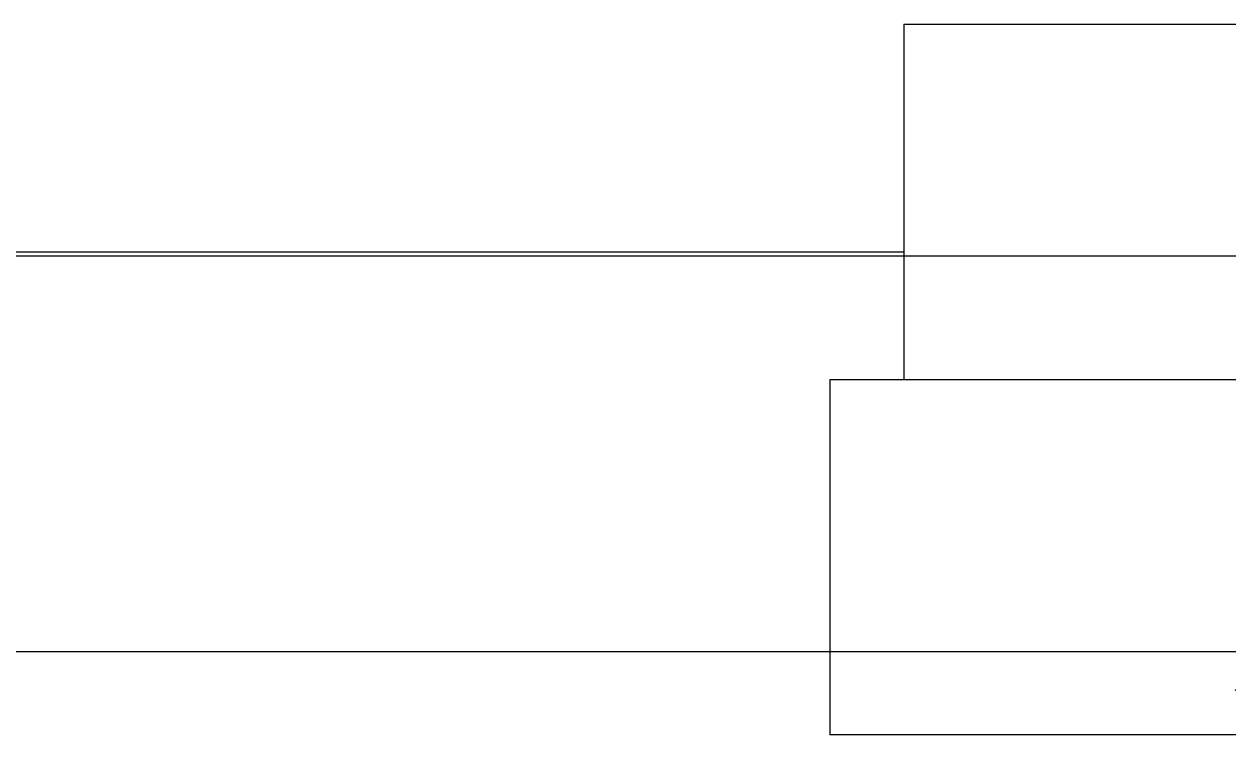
# Model space of a CAD drawing. Header units: millimetres. Extents: x 180139 to 245212, y -4005 to 9345.
# Drawn here: x 216040 to 218073, y -2650 to -1450 of the extents above; entities that cross this region are included whole.
import ezdxf

# ---------------------------------------------------------------- set-up
doc = ezdxf.new("R2010")
doc.units = ezdxf.units.MM
for name, color, linetype, lineweight in [('A-ANNO-DIMS', 7, 'Continuous', 9), ('A-ANNO-DIMS-100', 7, 'Continuous', 9), ('A-WALL', 7, 'Continuous', 9), ('S-FNDN', 7, 'Continuous', 9)]:
    doc.layers.add(name, color=color, linetype=linetype, lineweight=lineweight)
doc.styles.add('Arial', font='arial.ttf', dxfattribs={"width": 0.7, "height": 200})
doc.dimstyles.new('Vnitřní_-_průhledné', dxfattribs={"dimscale": 304.8, "dimtxt": 204.05188, "dimasz": 0.426509, "dimexe": 0.328084, "dimexo": 0.0625, "dimgap": 0.065617, "dimtad": 1, "dimdec": 0, "dimrnd": 5, "dimzin": 0, "dimdsep": 46, "dimtxsty": 'Arial', "dimblk1": 'OBLIQUE', "dimblk2": 'OBLIQUE', "dimsah": 1, "dimcen": 0.09, "dimdle": 0.328084, "dimazin": 0, "dimtfac": 1, "dimtdec": 4, "dimtix": 1, "dimtmove": 2, "dimatfit": 3, "dimfxl": 0.328084, "dimfxlon": 1, "dimtvp": 1, "dimtolj": 1, "dimtzin": 0, "dimarcsym": 2})
doc.dimstyles.new('Vnitřní_-_průhledné_1', dxfattribs={"dimscale": 304.8, "dimtxt": 204.05188, "dimasz": 0.426509, "dimexe": 0.328084, "dimexo": 0.0625, "dimgap": 0.065617, "dimtad": 1, "dimdec": 0, "dimrnd": 5, "dimzin": 0, "dimdsep": 46, "dimtxsty": 'Arial', "dimblk1": 'OBLIQUE', "dimblk2": 'OBLIQUE', "dimsah": 1, "dimcen": 0.09, "dimdle": 0.328084, "dimazin": 0, "dimtfac": 1, "dimtdec": 4, "dimtix": 1, "dimtmove": 0, "dimatfit": 3, "dimfxl": 0.328084, "dimfxlon": 1, "dimtvp": 1, "dimtolj": 1, "dimtzin": 0, "dimarcsym": 2})

# ---------------------------------------------------------------- blocks, each defined once
blk = doc.blocks.new('DIMBLOCK16-B')
at = {"layer": 'A-ANNO-DIMS-100'}
for p, q in [((212050.9, -2509.8), (212050.9, -2409.8)), ((218150.9, -2509.8), (218150.9, -2409.8)), ((218150.9, -2509.8), (211950.9, -2509.8)), ((212050.9, -2509.8), (212050.9, -2609.8)), ((218150.9, -2509.8), (218150.9, -2609.8))]:
    blk.add_line(p, q, dxfattribs=at)
at = {"layer": 'A-ANNO-DIMS-100', "lineweight": 18}
for p, q in [((212050.9, -2509.8), (212115.9, -2444.8)), ((218150.9, -2509.8), (218215.9, -2444.8)), ((212050.9, -2509.8), (211985.9, -2574.8)), ((218150.9, -2509.8), (218085.9, -2574.8))]:
    blk.add_line(p, q, dxfattribs=at)
at = {"layer": 'A-ANNO-DIMS-100', "color": 0, "insert": (214887.5, -2230.2), "char_height": 200, "width": 512.327, "attachment_point": 1, "line_spacing_factor": 0.941778, "style": 'Arial'}
blk.add_mtext('6100', dxfattribs=at)
blk = doc.blocks.new('_Oblique')
at = {"color": 0, "linetype": 'ByBlock', "lineweight": -2}
blk.add_line((-0.5, -0.5), (0.5, 0.5), dxfattribs=at)
blk = doc.blocks.new('DIMBLOCK17-B')
at = {"layer": 'A-ANNO-DIMS-100'}
for p, q in [((212050.9, -1842), (212050.9, -1742)), ((239440.9, -1842), (239440.9, -1742)), ((239540.9, -1842), (211950.9, -1842)), ((212050.9, -1842), (212050.9, -1942)), ((239440.9, -1842), (239440.9, -1942))]:
    blk.add_line(p, q, dxfattribs=at)
at = {"layer": 'A-ANNO-DIMS-100', "lineweight": 18}
for p, q in [((212050.9, -1842), (212115.9, -1777)), ((239440.9, -1842), (239505.9, -1777)), ((212050.9, -1842), (211985.9, -1907)), ((239440.9, -1842), (239375.9, -1907))]:
    blk.add_line(p, q, dxfattribs=at)
at = {"layer": 'A-ANNO-DIMS-100', "color": 0, "insert": (223904, -1562.3), "char_height": 200, "width": 640.409, "attachment_point": 1, "line_spacing_factor": 0.941778, "style": 'Arial'}
blk.add_mtext('27390', dxfattribs=at)

msp = doc.modelspace()

# ---------------------------------------------------------------- linework, layer by layer
at = {"layer": 'A-WALL'}
msp.add_line((212675.9, -1834.4), (217525.9, -1834.4), dxfattribs=at)
at = {"layer": 'S-FNDN'}
for p, q in [((217525.9, -1450), (218775.9, -1450)), ((217525.9, -1450), (217525.9, -2050)), ((217400.9, -2050), (218900.9, -2050)), ((217400.9, -2050), (217400.9, -2650)), ((218900.9, -2650), (217400.9, -2650))]:
    msp.add_line(p, q, dxfattribs=at)

# ---------------------------------------------------------------- dimensions: what is measured, and where the dimension line sits
at = {"layer": 'A-ANNO-DIMS'}
dim = msp.add_linear_dim(base=(212050.9, -1842), p1=(239440.9, -1942), p2=(212050.9, -1942), dimstyle='Vnitřní_-_průhledné', override={"dimpost": '<>', "dimfxl": 27390}, dxfattribs=at)
dim.commit()
dim.dimension.update_dxf_attribs({"geometry": 'DIMBLOCK17-B', "text_midpoint": (224224.2, -1695.7), "dimtype": 160})
dim = msp.add_linear_dim(base=(212050.9, -2509.8), p1=(218150.9, -2409.8), p2=(212050.9, -2409.8), dimstyle='Vnitřní_-_průhledné_1', override={"dimpost": '<>', "dimfxl": 6100}, dxfattribs=at)
dim.commit()
dim.dimension.update_dxf_attribs({"geometry": 'DIMBLOCK16-B', "text_midpoint": (215100.9, -2387.7)})

doc.saveas('drawing.dxf')
